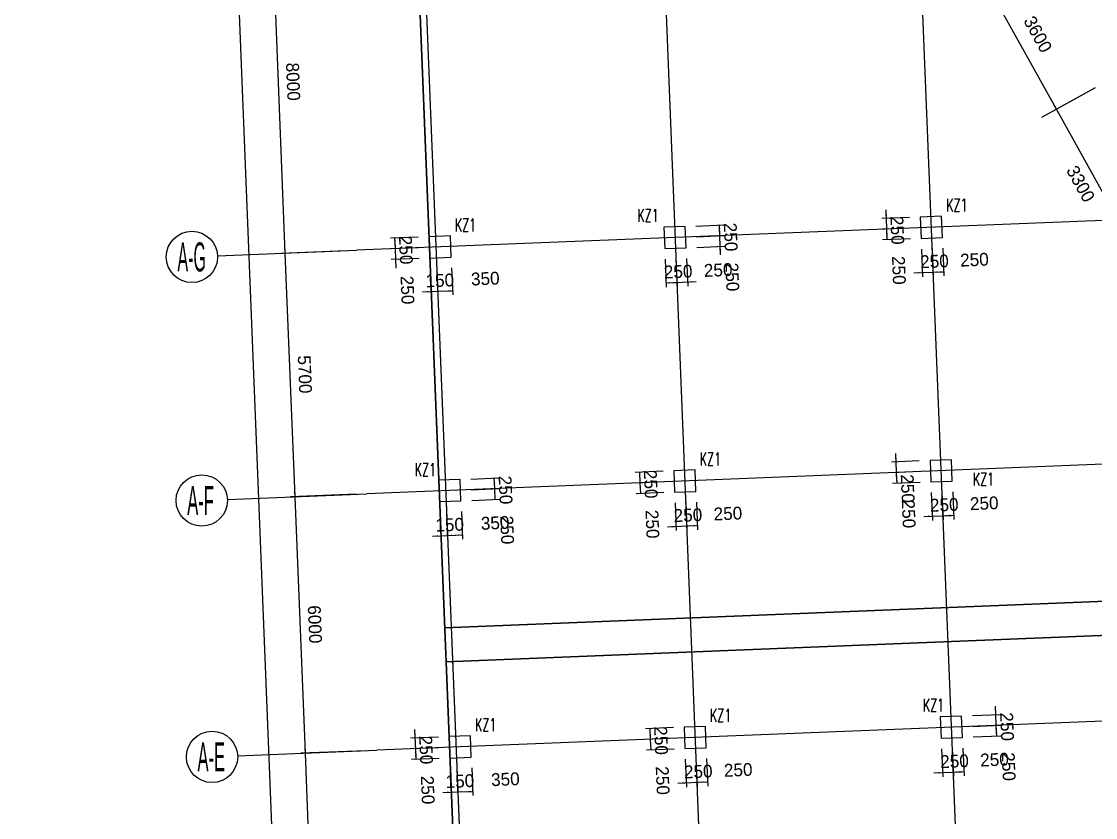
# Model space of a CAD drawing. Extents: x 387171 to 699106, y 11966 to 245688.
# Drawn here: x 471867 to 496990, y 88852 to 107467 of the extents above; entities that cross this region are included whole.
import ezdxf

# ---------------------------------------------------------------- set-up
doc = ezdxf.new("R2010")
doc.units = 0
doc.header["$LTSCALE"] = 100
doc.header["$MEASUREMENT"] = 0
for name, color, linetype in [('COLU', 7, 'Continuous'), ('DIM', 3, 'Continuous'), ('DOTE', 253, 'Continuous'), ('L-AXIS', 3, 'Continuous'), ('NUM', 7, 'Continuous'), ('Q-dote', 253, 'Continuous')]:
    doc.layers.add(name, color=color, linetype=linetype)
doc.styles.add('hztxt', font='hztxt')
doc.styles.get("Standard").update_dxf_attribs({"font": 'standard'})
doc.dimstyles.get("Standard").update_dxf_attribs({"dimtxt": 300, "dimasz": 100, "dimexe": 100, "dimexo": 250, "dimgap": 100, "dimtad": 0, "dimtoh": 1, "dimdec": 0, "dimdsep": 46, "dimcen": 0.09, "dimclrt": 7, "dimadec": 0, "dimazin": 0, "dimtfac": 1, "dimtdec": 4, "dimtofl": 0, "dimtmove": 0, "dimatfit": 3, "dimfxl": 1, "dimtolj": 1, "dimtzin": 0, "dimarcsym": 0})

# ---------------------------------------------------------------- blocks, each defined once
blk = doc.blocks.new('*D3059')
at = {"layer": 'L-AXIS', "color": 0, "linetype": 'ByBlock', "lineweight": -2}
for p, q in [((474241, 232201), (471867, 232105)), ((478441, 70839), (471967, 232109)), ((480715, 70931), (478341, 70835))]:
    blk.add_line(p, q, dxfattribs=at)
for points in [[(471967, 232109), (471988, 232010), (471954, 232009)], [(478441, 70839), (478420, 70939), (478453, 70940)]]:
    blk.add_solid(points, dxfattribs=at)
at = {"layer": 'L-AXIS', "color": 7, "linetype": 'Continuous', "lineweight": -2, "insert": (475554, 151488), "char_height": 300, "width": 1111.67, "attachment_point": 5, "rotation": 272.2988, "style": 'hztxt'}
blk.add_mtext('161400', dxfattribs=at)
blk = doc.blocks.new('_AXISO')
blk.add_circle((0, 0), 0.5)
blk = doc.blocks.new('*D3731')
at = {"layer": 'L-AXIS', "color": 0, "linetype": 'ByBlock', "lineweight": -2}
for p, q in [((479143, 110099), (477610, 110038)), ((477710, 110042), (478031, 102048)), ((479464, 102106), (477931, 102044))]:
    blk.add_line(p, q, dxfattribs=at)
for points in [[(477710, 110042), (477730, 109942), (477697, 109941)], [(478031, 102048), (478010, 102147), (478043, 102149)]]:
    blk.add_solid(points, dxfattribs=at)
at = {"layer": 'L-AXIS', "color": 7, "linetype": 'Continuous', "lineweight": -2, "insert": (478220, 106059), "char_height": 300, "width": 780, "attachment_point": 5, "rotation": 272.2988, "style": 'hztxt'}
blk.add_mtext('8000', dxfattribs=at)
blk = doc.blocks.new('*D3686')
at = {"layer": 'L-AXIS', "color": 0, "linetype": 'ByBlock', "lineweight": -2}
for p, q in [((496772, 105800), (495987, 105365)), ((497677, 102528), (496074, 105413)), ((498374, 102915), (497589, 102480))]:
    blk.add_line(p, q, dxfattribs=at)
for points in [[(496074, 105413), (496138, 105334), (496108, 105318)], [(497677, 102528), (497614, 102608), (497643, 102624)]]:
    blk.add_solid(points, dxfattribs=at)
at = {"layer": 'L-AXIS', "color": 7, "linetype": 'Continuous', "lineweight": -2, "insert": (496642, 103670), "char_height": 300, "width": 780, "attachment_point": 5, "rotation": 299.0454, "style": 'hztxt'}
blk.add_mtext('3300', dxfattribs=at)
blk = doc.blocks.new('*D3904')
at = {"layer": 'L-AXIS', "color": 0, "linetype": 'ByBlock', "lineweight": -2}
for p, q in [((479933, 90415), (478400, 90353)), ((478500, 90357), (478729, 84662)), ((480162, 84720), (478629, 84658))]:
    blk.add_line(p, q, dxfattribs=at)
for points in [[(478500, 90357), (478521, 90258), (478487, 90257)], [(478729, 84662), (478708, 84761), (478741, 84763)]]:
    blk.add_solid(points, dxfattribs=at)
at = {"layer": 'L-AXIS', "color": 7, "linetype": 'Continuous', "lineweight": -2, "insert": (478964, 87524), "char_height": 300, "width": 780, "attachment_point": 5, "rotation": 272.2988, "style": 'hztxt'}
blk.add_mtext('5700', dxfattribs=at)
blk = doc.blocks.new('*D2771')
at = {"layer": 'L-AXIS', "color": 0, "linetype": 'ByBlock', "lineweight": -2}
for p, q in [((479464, 102106), (477931, 102044)), ((478031, 102048), (478259, 96353)), ((479692, 96410), (478159, 96349))]:
    blk.add_line(p, q, dxfattribs=at)
for points in [[(478031, 102048), (478051, 101949), (478018, 101947)], [(478259, 96353), (478239, 96452), (478272, 96453)]]:
    blk.add_solid(points, dxfattribs=at)
at = {"layer": 'L-AXIS', "color": 7, "linetype": 'Continuous', "lineweight": -2, "insert": (478495, 99214), "char_height": 300, "width": 780, "attachment_point": 5, "rotation": 272.2988, "style": 'hztxt'}
blk.add_mtext('5700', dxfattribs=at)
blk = doc.blocks.new('*D3004')
at = {"layer": 'L-AXIS', "color": 0, "linetype": 'ByBlock', "lineweight": -2}
for p, q in [((479692, 96410), (478159, 96349)), ((478259, 96353), (478500, 90357)), ((479933, 90415), (478400, 90353))]:
    blk.add_line(p, q, dxfattribs=at)
for points in [[(478259, 96353), (478280, 96253), (478247, 96252)], [(478500, 90357), (478479, 90457), (478513, 90458)]]:
    blk.add_solid(points, dxfattribs=at)
at = {"layer": 'L-AXIS', "color": 7, "linetype": 'Continuous', "lineweight": -2, "insert": (478729, 93369), "char_height": 300, "width": 770, "attachment_point": 5, "rotation": 272.2988, "style": 'hztxt'}
blk.add_mtext('6000', dxfattribs=at)
blk = doc.blocks.new('*D3225')
at = {"layer": 'L-AXIS', "color": 0, "linetype": 'ByBlock', "lineweight": -2}
for p, q in [((495024, 108948), (494239, 108512)), ((496074, 105413), (494327, 108560)), ((496772, 105800), (495987, 105365))]:
    blk.add_line(p, q, dxfattribs=at)
for points in [[(494327, 108560), (494390, 108481), (494361, 108465)], [(496074, 105413), (496011, 105492), (496041, 105509)]]:
    blk.add_solid(points, dxfattribs=at)
at = {"layer": 'L-AXIS', "color": 7, "linetype": 'Continuous', "lineweight": -2, "insert": (495642, 107167), "char_height": 300, "width": 775, "attachment_point": 5, "rotation": 299.0454, "style": 'hztxt'}
blk.add_mtext('3600', dxfattribs=at)
blk = doc.blocks.new('*D4083')
at = {"layer": 'DIM', "color": 0, "linetype": 'ByBlock', "lineweight": -2}
for p, q in [((492083, 103062), (492109, 102413)), ((492641, 102885), (491991, 102859)), ((492651, 102635), (492001, 102609))]:
    blk.add_line(p, q, dxfattribs=at)
for points in [[(492091, 102863), (492070, 102962), (492104, 102963)], [(492101, 102613), (492122, 102514), (492088, 102512)]]:
    blk.add_solid(points, dxfattribs=at)
at = {"layer": 'DIM', "color": 7, "linetype": 'Continuous', "lineweight": -2, "insert": (492353, 102583), "char_height": 300, "width": 566.67, "attachment_point": 5, "rotation": 272.2988, "style": 'hztxt'}
blk.add_mtext('250', dxfattribs=at)
blk = doc.blocks.new('*D2288')
at = {"layer": 'DIM', "color": 0, "linetype": 'ByBlock', "lineweight": -2}
for p, q in [((492651, 102635), (492001, 102609)), ((492101, 102613), (492111, 102363)), ((492661, 102385), (492011, 102359))]:
    blk.add_line(p, q, dxfattribs=at)
for points in [[(492101, 102613), (492122, 102514), (492088, 102512)], [(492111, 102363), (492090, 102462), (492124, 102464)]]:
    blk.add_solid(points, dxfattribs=at)
at = {"layer": 'DIM', "color": 7, "linetype": 'Continuous', "lineweight": -2, "insert": (492390, 101647), "char_height": 300, "width": 566.67, "attachment_point": 5, "rotation": 272.2988, "style": 'hztxt'}
blk.add_mtext('250', dxfattribs=at)
blk = doc.blocks.new('*D2485')
at = {"layer": 'DIM', "color": 0, "linetype": 'ByBlock', "lineweight": -2}
for p, q in [((492921, 102145), (492947, 101496)), ((493170, 102155), (493196, 101506)), ((492743, 101588), (493392, 101614))]:
    blk.add_line(p, q, dxfattribs=at)
for points in [[(492943, 101596), (492843, 101575), (492842, 101608)], [(493192, 101606), (493292, 101626), (493293, 101593)]]:
    blk.add_solid(points, dxfattribs=at)
at = {"layer": 'DIM', "color": 7, "linetype": 'Continuous', "lineweight": -2, "insert": (493223, 101857), "char_height": 300, "width": 566.67, "attachment_point": 5, "rotation": 2.2988, "style": 'hztxt'}
blk.add_mtext('250', dxfattribs=at)
blk = doc.blocks.new('*D2462')
at = {"layer": 'DIM', "color": 0, "linetype": 'ByBlock', "lineweight": -2}
for p, q in [((493170, 102155), (493196, 101506)), ((493420, 102165), (493446, 101516)), ((493192, 101606), (493442, 101616))]:
    blk.add_line(p, q, dxfattribs=at)
for points in [[(493192, 101606), (493292, 101626), (493293, 101593)], [(493442, 101616), (493343, 101595), (493342, 101628)]]:
    blk.add_solid(points, dxfattribs=at)
at = {"layer": 'DIM', "color": 7, "linetype": 'Continuous', "lineweight": -2, "insert": (494158, 101895), "char_height": 300, "width": 566.67, "attachment_point": 5, "rotation": 2.2988, "style": 'hztxt'}
blk.add_mtext('250', dxfattribs=at)
blk = doc.blocks.new('*D856')
at = {"layer": 'DIM', "color": 0, "linetype": 'ByBlock', "lineweight": -2}
for p, q in [((493390, 90455), (493416, 89805)), ((493640, 90465), (493666, 89815)), ((493212, 89897), (493862, 89923))]:
    blk.add_line(p, q, dxfattribs=at)
for points in [[(493412, 89905), (493313, 89885), (493311, 89918)], [(493662, 89915), (493761, 89936), (493762, 89903)]]:
    blk.add_solid(points, dxfattribs=at)
at = {"layer": 'DIM', "color": 7, "linetype": 'Continuous', "lineweight": -2, "insert": (493692, 90167), "char_height": 300, "width": 566.67, "attachment_point": 5, "rotation": 2.2988, "style": 'hztxt'}
blk.add_mtext('250', dxfattribs=at)
blk = doc.blocks.new('*D1123')
at = {"layer": 'DIM', "color": 0, "linetype": 'ByBlock', "lineweight": -2}
for p, q in [((493640, 90465), (493666, 89815)), ((493889, 90475), (493915, 89825)), ((493662, 89915), (493911, 89925))]:
    blk.add_line(p, q, dxfattribs=at)
for points in [[(493662, 89915), (493761, 89936), (493762, 89903)], [(493911, 89925), (493812, 89905), (493811, 89938)]]:
    blk.add_solid(points, dxfattribs=at)
at = {"layer": 'DIM', "color": 7, "linetype": 'Continuous', "lineweight": -2, "insert": (494627, 90204), "char_height": 300, "width": 566.67, "attachment_point": 5, "rotation": 2.2988, "style": 'hztxt'}
blk.add_mtext('250', dxfattribs=at)
blk = doc.blocks.new('*D3524')
at = {"layer": 'DIM', "color": 0, "linetype": 'ByBlock', "lineweight": -2}
for p, q in [((494119, 90984), (494769, 91011)), ((494679, 90757), (494669, 91007)), ((494129, 90735), (494779, 90761))]:
    blk.add_line(p, q, dxfattribs=at)
for points in [[(494669, 91007), (494689, 90907), (494656, 90906)], [(494679, 90757), (494658, 90856), (494691, 90857)]]:
    blk.add_solid(points, dxfattribs=at)
at = {"layer": 'DIM', "color": 7, "linetype": 'Continuous', "lineweight": -2, "insert": (494958, 90041), "char_height": 300, "width": 566.67, "attachment_point": 5, "rotation": 272.2988, "style": 'hztxt'}
blk.add_mtext('250', dxfattribs=at)
blk = doc.blocks.new('*D4029')
at = {"layer": 'DIM', "color": 0, "linetype": 'ByBlock', "lineweight": -2}
for p, q in [((494677, 90807), (494651, 91456)), ((494109, 91234), (494759, 91260)), ((494119, 90984), (494769, 91011))]:
    blk.add_line(p, q, dxfattribs=at)
for points in [[(494659, 91256), (494638, 91356), (494671, 91357)], [(494669, 91007), (494689, 90907), (494656, 90906)]]:
    blk.add_solid(points, dxfattribs=at)
at = {"layer": 'DIM', "color": 7, "linetype": 'Continuous', "lineweight": -2, "insert": (494920, 90976), "char_height": 300, "width": 566.67, "attachment_point": 5, "rotation": 272.2988, "style": 'hztxt'}
blk.add_mtext('250', dxfattribs=at)
blk = doc.blocks.new('*D4234')
at = {"layer": 'DIM', "color": 0, "linetype": 'ByBlock', "lineweight": -2}
for p, q in [((492312, 97367), (492338, 96718)), ((492869, 97189), (492220, 97163)), ((492879, 96940), (492230, 96913))]:
    blk.add_line(p, q, dxfattribs=at)
for points in [[(492320, 97167), (492299, 97266), (492332, 97268)], [(492330, 96917), (492350, 96818), (492317, 96817)]]:
    blk.add_solid(points, dxfattribs=at)
at = {"layer": 'DIM', "color": 7, "linetype": 'Continuous', "lineweight": -2, "insert": (492595, 96544), "char_height": 300, "width": 566.67, "attachment_point": 5, "rotation": 272.2988, "style": 'hztxt'}
blk.add_mtext('250', dxfattribs=at)
blk = doc.blocks.new('*D102')
at = {"layer": 'DIM', "color": 0, "linetype": 'ByBlock', "lineweight": -2}
for p, q in [((492879, 96940), (492230, 96913)), ((492330, 96917), (492340, 96668)), ((492889, 96690), (492240, 96664))]:
    blk.add_line(p, q, dxfattribs=at)
for points in [[(492330, 96917), (492350, 96818), (492317, 96817)], [(492340, 96668), (492319, 96767), (492352, 96768)]]:
    blk.add_solid(points, dxfattribs=at)
at = {"layer": 'DIM', "color": 7, "linetype": 'Continuous', "lineweight": -2, "insert": (492619, 95952), "char_height": 300, "width": 566.67, "attachment_point": 5, "rotation": 272.2988, "style": 'hztxt'}
blk.add_mtext('250', dxfattribs=at)
blk = doc.blocks.new('*D42')
at = {"layer": 'DIM', "color": 0, "linetype": 'ByBlock', "lineweight": -2}
for p, q in [((493149, 96450), (493175, 95800)), ((493399, 96460), (493425, 95810)), ((492971, 95892), (493621, 95918))]:
    blk.add_line(p, q, dxfattribs=at)
for points in [[(493171, 95900), (493072, 95880), (493071, 95913)], [(493421, 95910), (493520, 95931), (493522, 95898)]]:
    blk.add_solid(points, dxfattribs=at)
at = {"layer": 'DIM', "color": 7, "linetype": 'Continuous', "lineweight": -2, "insert": (493451, 96162), "char_height": 300, "width": 566.67, "attachment_point": 5, "rotation": 2.2988, "style": 'hztxt'}
blk.add_mtext('250', dxfattribs=at)
blk = doc.blocks.new('*D2529')
at = {"layer": 'DIM', "color": 0, "linetype": 'ByBlock', "lineweight": -2}
for p, q in [((493399, 96460), (493425, 95810)), ((493649, 96470), (493675, 95821)), ((493421, 95910), (493671, 95920))]:
    blk.add_line(p, q, dxfattribs=at)
for points in [[(493421, 95910), (493520, 95931), (493522, 95898)], [(493671, 95920), (493572, 95900), (493570, 95933)]]:
    blk.add_solid(points, dxfattribs=at)
at = {"layer": 'DIM', "color": 7, "linetype": 'Continuous', "lineweight": -2, "insert": (494387, 96199), "char_height": 300, "width": 566.67, "attachment_point": 5, "rotation": 2.2988, "style": 'hztxt'}
blk.add_mtext('250', dxfattribs=at)
blk = doc.blocks.new('*D82')
at = {"layer": 'DIM', "color": 0, "linetype": 'ByBlock', "lineweight": -2}
for p, q in [((481619, 90733), (480970, 90707)), ((481062, 90911), (481088, 90261)), ((481629, 90483), (480980, 90457))]:
    blk.add_line(p, q, dxfattribs=at)
for points in [[(481070, 90711), (481049, 90810), (481082, 90811)], [(481080, 90461), (481100, 90362), (481067, 90360)]]:
    blk.add_solid(points, dxfattribs=at)
at = {"layer": 'DIM', "color": 7, "linetype": 'Continuous', "lineweight": -2, "insert": (481331, 90431), "char_height": 300, "width": 566.67, "attachment_point": 5, "rotation": 272.2988, "style": 'hztxt'}
blk.add_mtext('250', dxfattribs=at)
blk = doc.blocks.new('*D2575')
at = {"layer": 'DIM', "color": 0, "linetype": 'ByBlock', "lineweight": -2}
for p, q in [((481629, 90483), (480980, 90457)), ((481080, 90461), (481090, 90211)), ((481639, 90233), (480990, 90207))]:
    blk.add_line(p, q, dxfattribs=at)
for points in [[(481080, 90461), (481100, 90362), (481067, 90360)], [(481090, 90211), (481069, 90310), (481102, 90312)]]:
    blk.add_solid(points, dxfattribs=at)
at = {"layer": 'DIM', "color": 7, "linetype": 'Continuous', "lineweight": -2, "insert": (481369, 89495), "char_height": 300, "width": 566.67, "attachment_point": 5, "rotation": 272.2988, "style": 'hztxt'}
blk.add_mtext('250', dxfattribs=at)
blk = doc.blocks.new('*D2505')
at = {"layer": 'DIM', "color": 0, "linetype": 'ByBlock', "lineweight": -2}
for p, q in [((481899, 89993), (481925, 89344)), ((482049, 90000), (482075, 89350)), ((481721, 89436), (482271, 89458))]:
    blk.add_line(p, q, dxfattribs=at)
for points in [[(481921, 89444), (481822, 89423), (481821, 89457)], [(482071, 89450), (482170, 89471), (482172, 89437)]]:
    blk.add_solid(points, dxfattribs=at)
at = {"layer": 'DIM', "color": 7, "linetype": 'Continuous', "lineweight": -2, "insert": (482122, 89702), "char_height": 300, "width": 476.67, "attachment_point": 5, "rotation": 2.2988, "style": 'hztxt'}
blk.add_mtext('150', dxfattribs=at)
blk = doc.blocks.new('*D2773')
at = {"layer": 'DIM', "color": 0, "linetype": 'ByBlock', "lineweight": -2}
for p, q in [((482049, 90000), (482075, 89350)), ((482399, 90014), (482425, 89364)), ((482071, 89450), (482421, 89464))]:
    blk.add_line(p, q, dxfattribs=at)
for points in [[(482071, 89450), (482170, 89471), (482172, 89437)], [(482421, 89464), (482321, 89443), (482320, 89477)]]:
    blk.add_solid(points, dxfattribs=at)
at = {"layer": 'DIM', "color": 7, "linetype": 'Continuous', "lineweight": -2, "insert": (483186, 89745), "char_height": 300, "width": 566.67, "attachment_point": 5, "rotation": 2.2988, "style": 'hztxt'}
blk.add_mtext('350', dxfattribs=at)
blk = doc.blocks.new('*D2969')
at = {"layer": 'DIM', "color": 0, "linetype": 'ByBlock', "lineweight": -2}
for p, q in [((487115, 90953), (486465, 90927)), ((487125, 90704), (486475, 90678)), ((486565, 90931), (486575, 90682))]:
    blk.add_line(p, q, dxfattribs=at)
for points in [[(486565, 90931), (486586, 90832), (486553, 90831)], [(486575, 90682), (486555, 90781), (486588, 90782)]]:
    blk.add_solid(points, dxfattribs=at)
at = {"layer": 'DIM', "color": 7, "linetype": 'Continuous', "lineweight": -2, "insert": (486827, 90651), "char_height": 300, "width": 566.67, "attachment_point": 5, "rotation": 272.2988, "style": 'hztxt'}
blk.add_mtext('250', dxfattribs=at)
blk = doc.blocks.new('*D3467')
at = {"layer": 'DIM', "color": 0, "linetype": 'ByBlock', "lineweight": -2}
for p, q in [((487125, 90704), (486475, 90678)), ((487135, 90454), (486485, 90428)), ((486575, 90682), (486585, 90432))]:
    blk.add_line(p, q, dxfattribs=at)
for points in [[(486575, 90682), (486596, 90582), (486563, 90581)], [(486585, 90432), (486565, 90531), (486598, 90532)]]:
    blk.add_solid(points, dxfattribs=at)
at = {"layer": 'DIM', "color": 7, "linetype": 'Continuous', "lineweight": -2, "insert": (486864, 89716), "char_height": 300, "width": 566.67, "attachment_point": 5, "rotation": 272.2988, "style": 'hztxt'}
blk.add_mtext('250', dxfattribs=at)
blk = doc.blocks.new('*D1506')
at = {"layer": 'DIM', "color": 0, "linetype": 'ByBlock', "lineweight": -2}
for p, q in [((487395, 90214), (487421, 89565)), ((487644, 90224), (487671, 89575)), ((487217, 89657), (487866, 89683))]:
    blk.add_line(p, q, dxfattribs=at)
for points in [[(487666, 89675), (487766, 89695), (487767, 89662)], [(487417, 89665), (487317, 89644), (487316, 89677)]]:
    blk.add_solid(points, dxfattribs=at)
at = {"layer": 'DIM', "color": 7, "linetype": 'Continuous', "lineweight": -2, "insert": (487697, 89926), "char_height": 300, "width": 566.67, "attachment_point": 5, "rotation": 2.2988, "style": 'hztxt'}
blk.add_mtext('250', dxfattribs=at)
blk = doc.blocks.new('*D1781')
at = {"layer": 'DIM', "color": 0, "linetype": 'ByBlock', "lineweight": -2}
for p, q in [((487644, 90224), (487671, 89575)), ((487894, 90234), (487920, 89585)), ((487666, 89675), (487916, 89685))]:
    blk.add_line(p, q, dxfattribs=at)
for points in [[(487666, 89675), (487766, 89695), (487767, 89662)], [(487916, 89685), (487817, 89664), (487816, 89697)]]:
    blk.add_solid(points, dxfattribs=at)
at = {"layer": 'DIM', "color": 7, "linetype": 'Continuous', "lineweight": -2, "insert": (488632, 89964), "char_height": 300, "width": 566.67, "attachment_point": 5, "rotation": 2.2988, "style": 'hztxt'}
blk.add_mtext('250', dxfattribs=at)
blk = doc.blocks.new('*D1719')
at = {"layer": 'DIM', "color": 0, "linetype": 'ByBlock', "lineweight": -2}
for p, q in [((481658, 95989), (481684, 95339)), ((481808, 95995), (481834, 95345)), ((481481, 95431), (482030, 95453))]:
    blk.add_line(p, q, dxfattribs=at)
for points in [[(481680, 95439), (481581, 95418), (481580, 95452)], [(481830, 95445), (481930, 95466), (481931, 95432)]]:
    blk.add_solid(points, dxfattribs=at)
at = {"layer": 'DIM', "color": 7, "linetype": 'Continuous', "lineweight": -2, "insert": (481882, 95697), "char_height": 300, "width": 476.67, "attachment_point": 5, "rotation": 2.2988, "style": 'hztxt'}
blk.add_mtext('150', dxfattribs=at)
blk = doc.blocks.new('*D1977')
at = {"layer": 'DIM', "color": 0, "linetype": 'ByBlock', "lineweight": -2}
for p, q in [((481808, 95995), (481834, 95345)), ((482158, 96009), (482184, 95359)), ((481830, 95445), (482180, 95459))]:
    blk.add_line(p, q, dxfattribs=at)
for points in [[(482180, 95459), (482081, 95439), (482079, 95472)], [(481830, 95445), (481930, 95466), (481931, 95432)]]:
    blk.add_solid(points, dxfattribs=at)
at = {"layer": 'DIM', "color": 7, "linetype": 'Continuous', "lineweight": -2, "insert": (482946, 95740), "char_height": 300, "width": 566.67, "attachment_point": 5, "rotation": 2.2988, "style": 'hztxt'}
blk.add_mtext('350', dxfattribs=at)
blk = doc.blocks.new('*D2187')
at = {"layer": 'DIM', "color": 0, "linetype": 'ByBlock', "lineweight": -2}
for p, q in [((482388, 96518), (483037, 96544)), ((482947, 96291), (482937, 96540)), ((482398, 96269), (483047, 96295))]:
    blk.add_line(p, q, dxfattribs=at)
for points in [[(482937, 96540), (482958, 96441), (482925, 96440)], [(482947, 96291), (482927, 96390), (482960, 96391)]]:
    blk.add_solid(points, dxfattribs=at)
at = {"layer": 'DIM', "color": 7, "linetype": 'Continuous', "lineweight": -2, "insert": (483226, 95575), "char_height": 300, "width": 566.67, "attachment_point": 5, "rotation": 272.2988, "style": 'hztxt'}
blk.add_mtext('250', dxfattribs=at)
blk = doc.blocks.new('*D438')
at = {"layer": 'DIM', "color": 0, "linetype": 'ByBlock', "lineweight": -2}
for p, q in [((482378, 96768), (483027, 96794)), ((482937, 96540), (482927, 96790)), ((482388, 96518), (483037, 96544))]:
    blk.add_line(p, q, dxfattribs=at)
for points in [[(482927, 96790), (482948, 96691), (482915, 96690)], [(482937, 96540), (482917, 96640), (482950, 96641)]]:
    blk.add_solid(points, dxfattribs=at)
at = {"layer": 'DIM', "color": 7, "linetype": 'Continuous', "lineweight": -2, "insert": (483189, 96510), "char_height": 300, "width": 566.67, "attachment_point": 5, "rotation": 272.2988, "style": 'hztxt'}
blk.add_mtext('250', dxfattribs=at)
blk = doc.blocks.new('*D656')
at = {"layer": 'DIM', "color": 0, "linetype": 'ByBlock', "lineweight": -2}
for p, q in [((486874, 96949), (486225, 96923)), ((486325, 96927), (486335, 96677)), ((486884, 96699), (486235, 96673))]:
    blk.add_line(p, q, dxfattribs=at)
for points in [[(486325, 96927), (486345, 96827), (486312, 96826)], [(486335, 96677), (486314, 96776), (486347, 96777)]]:
    blk.add_solid(points, dxfattribs=at)
at = {"layer": 'DIM', "color": 7, "linetype": 'Continuous', "lineweight": -2, "insert": (486586, 96647), "char_height": 300, "width": 566.67, "attachment_point": 5, "rotation": 272.2988, "style": 'hztxt'}
blk.add_mtext('250', dxfattribs=at)
blk = doc.blocks.new('*D918')
at = {"layer": 'DIM', "color": 0, "linetype": 'ByBlock', "lineweight": -2}
for p, q in [((486884, 96699), (486235, 96673)), ((486335, 96677), (486345, 96427)), ((486894, 96449), (486245, 96423))]:
    blk.add_line(p, q, dxfattribs=at)
for points in [[(486335, 96677), (486355, 96578), (486322, 96576)], [(486345, 96427), (486324, 96526), (486357, 96528)]]:
    blk.add_solid(points, dxfattribs=at)
at = {"layer": 'DIM', "color": 7, "linetype": 'Continuous', "lineweight": -2, "insert": (486624, 95711), "char_height": 300, "width": 566.67, "attachment_point": 5, "rotation": 272.2988, "style": 'hztxt'}
blk.add_mtext('250', dxfattribs=at)
blk = doc.blocks.new('*D855')
at = {"layer": 'DIM', "color": 0, "linetype": 'ByBlock', "lineweight": -2}
for p, q in [((487154, 96209), (487180, 95560)), ((487404, 96219), (487430, 95570)), ((486976, 95652), (487626, 95678))]:
    blk.add_line(p, q, dxfattribs=at)
for points in [[(487176, 95660), (487077, 95639), (487075, 95672)], [(487426, 95670), (487525, 95690), (487526, 95657)]]:
    blk.add_solid(points, dxfattribs=at)
at = {"layer": 'DIM', "color": 7, "linetype": 'Continuous', "lineweight": -2, "insert": (487456, 95921), "char_height": 300, "width": 566.67, "attachment_point": 5, "rotation": 2.2988, "style": 'hztxt'}
blk.add_mtext('250', dxfattribs=at)
blk = doc.blocks.new('*D1120')
at = {"layer": 'DIM', "color": 0, "linetype": 'ByBlock', "lineweight": -2}
for p, q in [((487654, 96229), (487680, 95580)), ((487404, 96219), (487430, 95570)), ((487426, 95670), (487676, 95680))]:
    blk.add_line(p, q, dxfattribs=at)
for points in [[(487426, 95670), (487525, 95690), (487526, 95657)], [(487676, 95680), (487576, 95659), (487575, 95692)]]:
    blk.add_solid(points, dxfattribs=at)
at = {"layer": 'DIM', "color": 7, "linetype": 'Continuous', "lineweight": -2, "insert": (488391, 95959), "char_height": 300, "width": 566.67, "attachment_point": 5, "rotation": 2.2988, "style": 'hztxt'}
blk.add_mtext('250', dxfattribs=at)
blk = doc.blocks.new('*D3522')
at = {"layer": 'DIM', "color": 0, "linetype": 'ByBlock', "lineweight": -2}
for p, q in [((481146, 102423), (480496, 102397)), ((480596, 102401), (480606, 102151)), ((481156, 102173), (480506, 102147))]:
    blk.add_line(p, q, dxfattribs=at)
for points in [[(480596, 102401), (480617, 102302), (480584, 102301)], [(480606, 102151), (480586, 102251), (480619, 102252)]]:
    blk.add_solid(points, dxfattribs=at)
at = {"layer": 'DIM', "color": 7, "linetype": 'Continuous', "lineweight": -2, "insert": (480858, 102121), "char_height": 300, "width": 566.67, "attachment_point": 5, "rotation": 272.2988, "style": 'hztxt'}
blk.add_mtext('250', dxfattribs=at)
blk = doc.blocks.new('*D3770')
at = {"layer": 'DIM', "color": 0, "linetype": 'ByBlock', "lineweight": -2}
for p, q in [((480598, 102351), (480624, 101702)), ((481156, 102173), (480506, 102147)), ((481166, 101924), (480516, 101898))]:
    blk.add_line(p, q, dxfattribs=at)
for points in [[(480606, 102151), (480586, 102251), (480619, 102252)], [(480616, 101902), (480637, 101802), (480604, 101801)]]:
    blk.add_solid(points, dxfattribs=at)
at = {"layer": 'DIM', "color": 7, "linetype": 'Continuous', "lineweight": -2, "insert": (480895, 101186), "char_height": 300, "width": 566.67, "attachment_point": 5, "rotation": 272.2988, "style": 'hztxt'}
blk.add_mtext('250', dxfattribs=at)
blk = doc.blocks.new('*D4232')
at = {"layer": 'DIM', "color": 0, "linetype": 'ByBlock', "lineweight": -2}
for p, q in [((486925, 101905), (486951, 101255)), ((487175, 101915), (487201, 101265)), ((486947, 101355), (487197, 101365))]:
    blk.add_line(p, q, dxfattribs=at)
for points in [[(486947, 101355), (487047, 101376), (487048, 101343)], [(487197, 101365), (487098, 101345), (487097, 101378)]]:
    blk.add_solid(points, dxfattribs=at)
at = {"layer": 'DIM', "color": 7, "linetype": 'Continuous', "lineweight": -2, "insert": (487227, 101617), "char_height": 300, "width": 566.67, "attachment_point": 5, "rotation": 2.2988, "style": 'hztxt'}
blk.add_mtext('250', dxfattribs=at)
blk = doc.blocks.new('*D101')
at = {"layer": 'DIM', "color": 0, "linetype": 'ByBlock', "lineweight": -2}
for p, q in [((487175, 101915), (487201, 101265)), ((487425, 101925), (487451, 101275)), ((486997, 101357), (487647, 101383))]:
    blk.add_line(p, q, dxfattribs=at)
for points in [[(487197, 101365), (487098, 101345), (487097, 101378)], [(487447, 101375), (487546, 101396), (487548, 101363)]]:
    blk.add_solid(points, dxfattribs=at)
at = {"layer": 'DIM', "color": 7, "linetype": 'Continuous', "lineweight": -2, "insert": (488163, 101654), "char_height": 300, "width": 566.67, "attachment_point": 5, "rotation": 2.2988, "style": 'hztxt'}
blk.add_mtext('250', dxfattribs=at)
blk = doc.blocks.new('*D2552')
at = {"layer": 'DIM', "color": 0, "linetype": 'ByBlock', "lineweight": -2}
for p, q in [((488222, 102007), (488196, 102656)), ((487655, 102434), (488304, 102460)), ((487665, 102185), (488314, 102211))]:
    blk.add_line(p, q, dxfattribs=at)
for points in [[(488204, 102456), (488184, 102556), (488217, 102557)], [(488214, 102207), (488235, 102107), (488202, 102106)]]:
    blk.add_solid(points, dxfattribs=at)
at = {"layer": 'DIM', "color": 7, "linetype": 'Continuous', "lineweight": -2, "insert": (488493, 101491), "char_height": 300, "width": 566.67, "attachment_point": 5, "rotation": 272.2988, "style": 'hztxt'}
blk.add_mtext('250', dxfattribs=at)
blk = doc.blocks.new('*D2526')
at = {"layer": 'DIM', "color": 0, "linetype": 'ByBlock', "lineweight": -2}
for p, q in [((487645, 102684), (488294, 102710)), ((488204, 102456), (488194, 102706)), ((487655, 102434), (488304, 102460))]:
    blk.add_line(p, q, dxfattribs=at)
for points in [[(488194, 102706), (488215, 102607), (488182, 102606)], [(488204, 102456), (488184, 102556), (488217, 102557)]]:
    blk.add_solid(points, dxfattribs=at)
at = {"layer": 'DIM', "color": 7, "linetype": 'Continuous', "lineweight": -2, "insert": (488456, 102426), "char_height": 300, "width": 566.67, "attachment_point": 5, "rotation": 272.2988, "style": 'hztxt'}
blk.add_mtext('250', dxfattribs=at)
blk = doc.blocks.new('*D37')
at = {"layer": 'DIM', "color": 0, "linetype": 'ByBlock', "lineweight": -2}
for p, q in [((481430, 101684), (481455, 101052)), ((481580, 101690), (481605, 101058)), ((481251, 101144), (481801, 101166))]:
    blk.add_line(p, q, dxfattribs=at)
for points in [[(481451, 101152), (481352, 101131), (481351, 101165)], [(481601, 101158), (481700, 101179), (481702, 101145)]]:
    blk.add_solid(points, dxfattribs=at)
at = {"layer": 'DIM', "color": 7, "linetype": 'Continuous', "lineweight": -2, "insert": (481652, 101410), "char_height": 300, "width": 476.67, "attachment_point": 5, "rotation": 2.2988, "style": 'hztxt'}
blk.add_mtext('150', dxfattribs=at)
blk = doc.blocks.new('*D902')
at = {"layer": 'DIM', "color": 0, "linetype": 'ByBlock', "lineweight": -2}
for p, q in [((481580, 101690), (481605, 101058)), ((481929, 101704), (481955, 101072)), ((481601, 101158), (481951, 101172))]:
    blk.add_line(p, q, dxfattribs=at)
for points in [[(481601, 101158), (481700, 101179), (481702, 101145)], [(481951, 101172), (481851, 101151), (481850, 101185)]]:
    blk.add_solid(points, dxfattribs=at)
at = {"layer": 'DIM', "color": 7, "linetype": 'Continuous', "lineweight": -2, "insert": (482716, 101453), "char_height": 300, "width": 566.67, "attachment_point": 5, "rotation": 2.2988, "style": 'hztxt'}
blk.add_mtext('350', dxfattribs=at)
blk = doc.blocks.new('1')
at = {"layer": 'DOTE'}
blk.add_line((458698, 592855), (587451, 458371), dxfattribs=at)
blk = doc.blocks.new('后浇带现场')
at = {"color": 6, "lineweight": 30}
for points in [[(662200, 674230), (718557, 674230), (718557, 624270), (707583, 624270), (707286, 620897), (700215, 616964), (698139, 620873), (664797, 619534)], [(662200, 673430), (717757, 673430), (717757, 625070), (706851, 625070), (706526, 621390), (700538, 618060), (698609, 621692), (664765, 620333)]]:
    blk.add_lwpolyline(points, dxfattribs=at)
at = {"layer": 'Q-dote'}
blk.add_line((659263, 761135), (666731, 575100), dxfattribs=at)
at = {"color": 1, "lineweight": 30, "rotation": 318.5460777723208}
blk.add_blockref('1', (-77006, 620463), dxfattribs=at)

msp = doc.modelspace()

# ---------------------------------------------------------------- linework, layer by layer
at = {"color": 6, "lineweight": 30}
msp.add_lwpolyline([(476181.3, 232428.8), (494258.1, 233154.4), (494258.1, 231537.9), (540808.1, 231537.9), (540808.1, 232387.9), (590208.1, 232387.9), (590208.1, 232187.9), (593108.1, 232187.9), (593108.1, 230737.9), (608058.1, 230737.9), (608058.1, 231687.9), (648158.1, 231687.9), (648158.1, 230737.9), (657058.1, 230737.9), (657158.1, 196187.9), (658248.2, 196187.9), (663075.9, 83077.9), (659946, 47787.8), (654318.1, 48286.9), (653832.2, 42808.4), (496133.5, 56794.9), (482757.4, 68610.1), (476181.3, 232428.8)], dxfattribs=at)
at = {"layer": 'COLU'}
for points in [[(492910.5, 102395.1), (493410.1, 102415.2), (493390, 102914.8), (492890.4, 102894.7)], [(486915.3, 102154.6), (487414.9, 102174.6), (487394.8, 102674.2), (486895.3, 102654.2)], [(481419.7, 101933.8), (481919.3, 101953.9), (481899.3, 102453.4), (481399.7, 102433.4)], [(487143.9, 96459.1), (487643.5, 96479.1), (487623.5, 96978.7), (487123.9, 96958.7)], [(493139.1, 96699.7), (493638.7, 96719.8), (493618.7, 97219.4), (493119.1, 97199.3)], [(481648.4, 96238.5), (482148, 96258.5), (482127.9, 96758.1), (481628.3, 96738.1)], [(493379.8, 90704.6), (493879.4, 90724.6), (493859.3, 91224.2), (493359.7, 91204.2)], [(487384.6, 90463.9), (487884.2, 90484), (487864.1, 90983.6), (487364.5, 90963.5)], [(481889, 90243.3), (482388.6, 90263.3), (482368.6, 90762.9), (481869, 90742.9)]]:
    msp.add_lwpolyline(points, close=True, dxfattribs=at)
at = {"layer": 'DOTE'}
for p, q in [((495323.3, 48523.1), (487855.3, 234558.3)), ((481860.1, 234317.6), (489328.1, 48282.5)), ((476264.6, 234093), (483732.6, 48057.9)), ((506289.7, 103182.4), (479713.7, 102115.6)), ((506518.3, 97487), (479942.3, 96420.2)), ((513155.7, 91748.6), (480182.9, 90425))]:
    msp.add_line(p, q, dxfattribs=at)
at = {"layer": 'L-AXIS'}
for p, q in [((495737.6, 105226), (496990.4, 105921.8)), ((476454.5, 101984.8), (479713.7, 102115.6)), ((476683.1, 96289.3), (479942.3, 96420.2)), ((476923.8, 90294.2), (480182.9, 90425))]:
    msp.add_line(p, q, dxfattribs=at)

# ---------------------------------------------------------------- block references
at = {"color": 3, "lineweight": 30}
msp.add_blockref('后浇带现场', (-182998.7, -527042.1), dxfattribs=at)
at = {"layer": 'L-AXIS'}
ref = msp.add_blockref('_AXISO', (475855, 101960.7), dxfattribs=dict(at, xscale=1199.999999999997, yscale=1200, rotation=359.999645787379))
ref.add_attrib('A', 'A-G', (475515.5, 101621.3), dxfattribs={"height": 678.82, "style": 'hztxt', "width": 0.412698})
ref = msp.add_blockref('_AXISO', (476083.6, 96265.3), dxfattribs=dict(at, xscale=1199.999999999997, yscale=1200, rotation=359.999645787379))
ref.add_attrib('A', 'A-F', (475744.2, 95925.9), dxfattribs={"height": 678.82, "style": 'hztxt', "width": 0.42623})
ref = msp.add_blockref('_AXISO', (476324.2, 90270.1), dxfattribs=dict(at, xscale=1199.999999999997, yscale=1200, rotation=359.999645787379))
ref.add_attrib('A', 'A-E', (475984.8, 89930.7), dxfattribs={"height": 678.82, "style": 'hztxt', "width": 0.42623})

# ---------------------------------------------------------------- texts
at = {"layer": 'NUM', "color": 200, "width": 0.7}
for p in [(493496.1, 103020.9), (486273, 102780.3), (482001.3, 102559.5), (487729.5, 97084.8), (481063.3, 96835.9), (494118, 96613.8), (492947.8, 91330.3), (487970.2, 91089.6), (482474.6, 90869)]:
    msp.add_text('KZ1', height=300, dxfattribs=at).set_placement(p)

# ---------------------------------------------------------------- dimensions: what is measured, and where the dimension line sits
at = {"layer": 'DIM', "color": 200}
for p1, p2, distance, picture, middle in [((492890.4, 102894.7), (492900.5, 102644.9), -800, '*D4083', (492332.1, 103090.6)), ((487404.9, 102424.3), (487394.8, 102674.2), -800, '*D2526', (488435.3, 102934.2)), ((481395.7, 102433.4), (481405.7, 102183.5), -800, '*D3522', (480837.4, 102629.2)), ((487414.9, 102174.6), (487404.9, 102424.3), -800, '*D2552', (488472.8, 101998.8)), ((492900.5, 102644.9), (492910.5, 102395.1), -800, '*D2288', (492369.7, 102155.2)), ((481405.7, 102183.5), (481415.7, 101933.8), -800, '*D3770', (480874.9, 101693.8)), ((492910.5, 102395.1), (493160.3, 102405.2), -800, '*D2485', (492714.6, 101836.8)), ((493160.3, 102405.2), (493410.1, 102415.2), -800, '*D2462', (493650, 101874.4)), ((486915.3, 102154.6), (487165.1, 102164.6), -800, '*D4232', (486719.5, 101596.3)), ((487165.1, 102164.6), (487414.9, 102174.6), -800, '*D101', (487654.9, 101633.8)), ((481419.7, 101933.8), (481569.6, 101939.8), -782.5, '*D37', (481239.3, 101393.7)), ((493119.1, 97199.3), (493129.1, 96949.5), -800, '*D4234', (492574.5, 97052.4)), ((482137.9, 96508.3), (482127.9, 96758.1), -800, '*D438', (483168.3, 97018.1)), ((487123.9, 96958.7), (487133.9, 96708.9), -800, '*D656', (486565.6, 97154.5)), ((493129.1, 96949.5), (493139.1, 96699.7), -800, '*D102', (492598.3, 96459.8)), ((482148, 96258.5), (482137.9, 96508.3), -800, '*D2187', (483205.9, 96082.7)), ((487133.9, 96708.9), (487143.9, 96459.1), -800, '*D918', (486603.1, 96219.1)), ((487393.7, 96469.1), (487643.5, 96479.1), -800, '*D1120', (487883.5, 95938.3)), ((493139.1, 96699.7), (493388.9, 96709.8), -800, '*D42', (492943.3, 96141.4)), ((493388.9, 96709.8), (493638.7, 96719.8), -800, '*D2529', (493878.7, 96179)), ((481648.4, 96238.5), (481798.2, 96244.5), -800, '*D1719', (481468.7, 95680.8)), ((481798.2, 96244.5), (482148, 96258.5), -800, '*D1977', (482387.9, 95717.7)), ((487143.9, 96459.1), (487393.7, 96469.1), -800, '*D855', (486948.1, 95900.8)), ((493869.3, 90974.4), (493859.3, 91224.2), -800, '*D4029', (494899.7, 91484.2)), ((487364.5, 90963.5), (487374.6, 90713.7), -800, '*D2969', (486806.2, 91159.3)), ((493879.4, 90724.6), (493869.3, 90974.4), -800, '*D3524', (494937.3, 90548.8)), ((481869, 90742.9), (481879, 90493.1), -800, '*D82', (481310.7, 90938.7)), ((487374.6, 90713.7), (487384.6, 90463.9), -800, '*D3467', (486843.8, 90223.9)), ((493379.8, 90704.6), (493629.6, 90714.6), -800, '*D856', (493183.9, 90146.3)), ((493629.6, 90714.6), (493879.4, 90724.6), -800, '*D1123', (494119.3, 90183.8)), ((481879, 90493.1), (481889, 90243.3), -800, '*D2575', (481348.2, 90003.3)), ((487384.6, 90463.9), (487634.4, 90473.9), -800, '*D1506', (487188.8, 89905.6)), ((487634.4, 90473.9), (487884.2, 90484), -800, '*D1781', (488124.2, 89943.1)), ((481889, 90243.3), (482038.9, 90249.3), -800, '*D2505', (481709.3, 89685.6)), ((482038.9, 90249.3), (482388.6, 90263.3), -800, '*D2773', (482628.6, 89722.5))]:
    dim = msp.add_aligned_dim(p1=p1, p2=p2, distance=distance, dimstyle='Standard', dxfattribs=at)
    dim.commit()
    dim.dimension.update_dxf_attribs({"geometry": picture, "text_midpoint": middle})
dim = msp.add_linear_dim(base=(481950.7, 101172), p1=(481569.6, 101939.8), p2=(481919.3, 101953.9), angle=182.29877, dimstyle='Standard', dxfattribs=at)
dim.commit()
dim.dimension.update_dxf_attribs({"geometry": '*D902', "text_midpoint": (482158.6, 101430.6)})
at = {"layer": 'L-AXIS'}
for base, p1, p2, angle, picture, middle in [((471967, 232109.5), (480965.1, 70940.7), (474491.3, 232210.8), 92.29877, '*D3059', (475553.6, 151488.5)), ((478030.7, 102048), (479392.8, 110109.2), (479713.7, 102115.6), 92.29877, '*D3731', (478220, 106058.9)), ((494326.7, 108560.4), (496990.4, 105921.8), (495242.5, 109069), 119.04537, '*D3225', (495641.5, 107167)), ((496074.5, 105413.2), (498592.5, 103036.8), (496990.4, 105921.8), 119.04537, '*D3686', (496642.4, 103669.6)), ((478259.4, 96352.6), (479713.7, 102115.6), (479942.3, 96420.2), 92.29877, '*D2771', (478494.8, 99214.4)), ((478500, 90357.5), (479942.3, 96420.2), (480182.9, 90425), 92.29877, '*D3004', (478729.4, 93369.1)), ((478728.6, 84662), (480182.9, 90425), (480411.6, 84729.6), 92.29877, '*D3904', (478964.1, 87523.8))]:
    dim = msp.add_linear_dim(base=base, p1=p1, p2=p2, angle=angle, dimstyle='Standard', dxfattribs=at)
    dim.commit()
    dim.dimension.update_dxf_attribs({"geometry": picture, "text_midpoint": middle})

doc.saveas('drawing.dxf')
